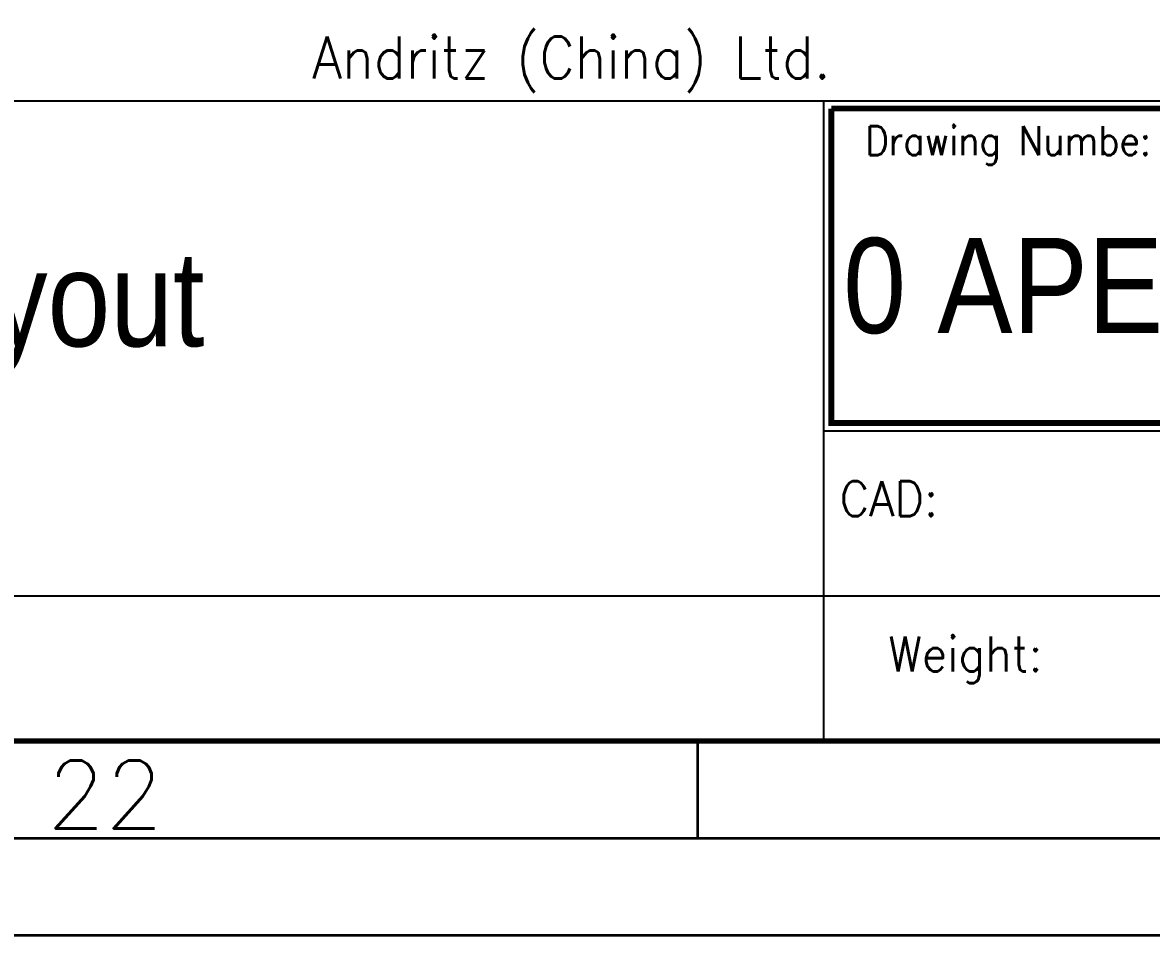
# Model space of a CAD drawing. Header units: millimetres. Extents: x 39335 to 110675, y -13954 to 36506.
# Drawn here: x 103217 to 106709, y -13954 to -11132 of the extents above; entities that cross this region are included whole.
import ezdxf

# ---------------------------------------------------------------- set-up
doc = ezdxf.new("R2010")
doc.units = ezdxf.units.MM
for name, color, linetype in [('10', 3, 'Continuous'), ('20', 4, 'Continuous'), ('schriftfeld', 7, 'Continuous')]:
    doc.layers.add(name, color=color, linetype=linetype)
doc.layers.add('M_EQUIP_E7', color=7, linetype='Continuous', lineweight=70)
doc.styles.add('Drawing NO', font='arial.ttf')
doc.styles.add('S', font='simplex.shx', dxfattribs={"width": 0.8})
doc.styles.add('SIMPLEX', font='SIMPLEX.SHX')

# ---------------------------------------------------------------- blocks, each defined once
blk = doc.blocks.new('A$C4D8E30D3')
at = {"color": 3, "linetype": 'Continuous', "lineweight": 35}
blk.add_line((504.5000003092864, 10.00000100356829), (504.5000003092864, 5.000001003568286), dxfattribs=at)
for points in [[(594.0000003092864, 1.003568286250811e-06), (-594.9999996907136, 1.003568286250811e-06), (-594.9999996907136, 841.0000010035683), (594.0000003092864, 841.0000010035683)], [(589.0000003092864, 5.000001003568286), (-579.9999996907136, 5.000001003568286), (-579.9999996907136, 836.0000010035683), (589.0000003092864, 836.0000010035683)]]:
    blk.add_lwpolyline(points, close=True, dxfattribs=at)
at = {"color": 7, "linetype": 'Continuous', "lineweight": 70}
blk.add_lwpolyline([(584.0000003092864, 10.00000100356829), (-574.9999996907136, 10.00000100356829), (-574.9999996907136, 831.0000010035683), (584.0000003092864, 831.0000010035683)], close=True, dxfattribs=at)
at = {"color": 3, "linetype": 'Continuous', "lineweight": 35, "style": 'S'}
blk.add_text('22', height=3.5, dxfattribs=at).set_placement((470.9575972053426, 5.508245802254351))
blk = doc.blocks.new('ATCPTTITLE')
at = {"layer": 'schriftfeld', "color": 3}
for p, q in [((-94347.06966880486, 2448.942328545717), (-94167.06966880486, 2448.942328545717)), ((-94240.06966880486, 2448.942328545717), (-94240.06966880486, 2415.942328545717)), ((-94240.06966880486, 2431.942328545717), (-94167.06966880486, 2431.942328545717)), ((-94332.06966880486, 2423.442328545717), (-94167.06966880486, 2423.442328545717))]:
    blk.add_line(p, q, dxfattribs=at)
at = {"layer": 'schriftfeld', "color": 1}
blk.add_line((-94332.06966880486, 2415.942328545717), (-94167.06966880486, 2415.942328545717), dxfattribs=at)
blk.add_line((-94332.06966880486, 2415.942328545717), (-94167.06966880486, 2415.942328545717), dxfattribs=at)
at = {"layer": 'schriftfeld', "color": 1, "const_width": 0.3, "flags": 128}
blk.add_lwpolyline([(-94239.66966880485, 2448.542338545717), (-94239.66966880485, 2432.34232854572), (-94187.46966880487, 2432.34232854572), (-94187.46966880487, 2448.542328545717), (-94239.66966880485, 2448.542328545717)], dxfattribs=at)
at = {"color": 1}
for tag, p, style, width in [('DRAWINGNO', (-94239.05714689728, 2436.976604335514), 'Drawing NO', 0.85), ('DRAWINGTITLE1', (-94314.35456111329, 2436.289450148563), 'Drawing NO', 0.85), ('LANG.', (-94186.16684479114, 2436.026575081368), 'SIMPLEX', 0.7101015), ('-', (-94193.90982323152, 2434.736997850373), 'SIMPLEX', 0.7101015), ('DRAWINGTITLE2', (-94314.35456111329, 2428.84524187647), 'Drawing NO', 0.85)]:
    blk.add_attdef(tag, p, '', height=4.899999999999999, dxfattribs=dict(at, style=style, width=width))
at = {"layer": '10', "color": 3, "style": 'SIMPLEX', "width": 0.750376}
for tag, p in [('ORDECODE', (-94339.774020403, 2456.3057985355)), ('ORDERNUMBER', (-94340.07756492167, 2417.32981144233))]:
    blk.add_attdef(tag, p, '', height=3.5, rotation=90, dxfattribs=at)
at = {"layer": '10', "color": 3, "style": 'SIMPLEX', "width": 0.9606319999999999}
blk.add_attdef('SCALE', (-94331.44709365033, 2436.907369370472), '', height=3.5, dxfattribs=at)
at = {"layer": '20', "color": 4, "style": 'SIMPLEX', "width": 0.6794262}
for tag, p in [('DESIGNEDDATE', (-94317.46123128777, 2459.727229901878)), ('DESIGNNAME', (-94297.66238601811, 2459.727229901878)), ('CHECKEDDATE', (-94317.46123128777, 2455.054028977488)), ('CHECKNAME', (-94297.66238601811, 2454.727229901878)), ('APPROVEDDATE', (-94317.46123128777, 2450.054028977488)), ('APPROVEDNAME', (-94297.66238601811, 2449.727229901878))]:
    blk.add_attdef(tag, p, '', height=2.5, dxfattribs=at)
at = {"layer": 'schriftfeld', "color": 4, "style": 'SIMPLEX'}
for s, height, width, p in [('Andritz (China) Ltd.', 2.16, 0.9317540999999999, (-94266.44209827723, 2450.091997333837)), ('Drawing Numbe:', 1.5, 0.8981915000000001, (-94237.91766880486, 2446.136438545718)), ('CAD:', 1.8, 0.9375950999999999, (-94239.23666880486, 2427.542328545716)), ('Weight:', 1.8, 0.9375950999999999, (-94236.73566880486, 2419.542318545716))]:
    blk.add_text(s, height=height, dxfattribs=dict(at, width=width)).set_placement(p)
for tag, p in [('Rev.', (-94327.04901389116, 2479.777103814874)), ('REV.NAME3', (-94297.82986446837, 2479.937387333285)), ('DESCRIPITION3', (-94256.88757982945, 2479.937387333285)), ('REV.DATE1', (-94315.92772112429, 2479.700264102422)), ('Rev.', (-94327.04901389116, 2474.629479357868)), ('REV.DATE1', (-94315.92772112429, 2474.700264102422)), ('REV.NAME2', (-94297.82986446837, 2474.937387333285)), ('DESCRIPITION2', (-94256.88757982945, 2474.937387333285)), ('REV.NAME1', (-94297.82986446837, 2469.937387333285)), ('DESCRIPITION1', (-94256.88757982945, 2469.937387333285)), ('Rev.', (-94327.04901389116, 2469.815489572276)), ('REV.DATE1', (-94315.92772112429, 2469.700264102422))]:
    blk.add_attdef(tag, p, '', height=1.8, dxfattribs=at)
for tag, p, width in [('REV.CHECKDATE3', (-94198.4176072489, 2479.963731215336), 0.9017275), ('REV.CHECKNAME3', (-94179.41760724889, 2479.963731215336), 0.9017275), ('REV.CHECKDATE2', (-94198.4176072489, 2474.963731215336), 0.9017275), ('REV.CHECKNAME2', (-94179.41760724889, 2474.963731215336), 0.9017275), ('REV.CHECKDATE1', (-94198.4176072489, 2469.963731215336), 0.9017275), ('REV.CHECKNAME1', (-94179.41760724889, 2469.963731215336), 0.9017275), ('REF.DRAWINGMNO', (-94197.12481461356, 2460.301785180448), 0.947002), ('REPLACES', (-94205.7180538643, 2455.301785180448), 0.9129282), ('MODELNO', (-94205.7180538643, 2450.301785180448), 0.9129282), ('MATERIALNO', (-94313.46486514629, 2420.378587296152), 0.9297732), ('WEIGHT', (-94226.42945990904, 2419.401178574016), 0.9375950999999999), ('GROUPNUM', (-94183.23072443772, 2419.401178574016), 0.9375950999999999)]:
    blk.add_attdef(tag, p, '', height=1.8, dxfattribs=dict(at, width=width))

msp = doc.modelspace()

# ---------------------------------------------------------------- block references
at = {"lineweight": 35}
ref = msp.add_blockref('ATCPTTITLE', (5760099.178855042, -158310.660861279), dxfattribs=dict(at, xscale=60, yscale=60, zscale=60))
ref.add_attrib('DRAWINGNO', '0 APE 011262', (105755.7500412058, -12092.06460114809), dxfattribs={"color": 1, "height": 293.9999999999999, "style": 'Drawing NO', "width": 0.8499999999999999})
ref.add_attrib('DRAWINGTITLE1', 'FSR2-26 Layout', (101237.9051882451, -12133.29385236519), dxfattribs={"color": 1, "height": 293.9999999999999, "style": 'Drawing NO', "width": 0.8499999999999999})
at = {"layer": 'M_EQUIP_E7', "lineweight": 35, "xscale": 60, "yscale": 60, "zscale": 60}
msp.add_blockref('A$C4D8E30D3', (75034.99870819354, -13954.12120875008), dxfattribs=at)

doc.saveas('drawing.dxf')
